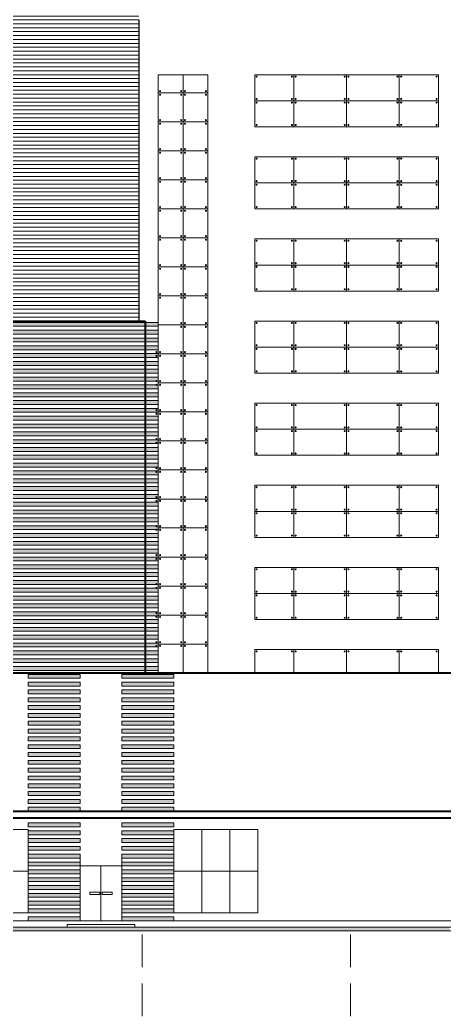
# Model space of a CAD drawing. Header units: millimetres. Extents: x 1564 to 2013, y 216 to 285.
# Drawn here: x 1965.69 to 1981.97, y 217.29 to 255.5 of the extents above; entities that cross this region are included whole.
import ezdxf

# ---------------------------------------------------------------- set-up
doc = ezdxf.new("R2010")
doc.units = ezdxf.units.MM
doc.header["$LTSCALE"] = 10
doc.linetypes.add('DASHED2', pattern=[0.375, 0.25, -0.125])
for name, color, linetype, lineweight in [('CINZA', 252, 'Continuous', 13), ('cinza 03', 252, 'Continuous', 13), ('COTA', 90, 'Continuous', 9), ('linha estutura', 252, 'Continuous', 13), ('pn 02', 16, 'Continuous', 20), ('pn 04', 130, 'Continuous', 40), ('PN 05', 50, 'Continuous', 40), ('PN 06', 1, 'Continuous', 40), ('PN-01', 90, 'Continuous', 13), ('PN-03', 180, 'Continuous', 30)]:
    doc.layers.add(name, color=color, linetype=linetype, lineweight=lineweight)

msp = doc.modelspace()

# ---------------------------------------------------------------- hatches: boundary and pattern name
at = {"layer": 'cinza 03'}
h = msp.add_hatch(dxfattribs=at)
h.set_pattern_fill('_USER', color=256, scale=0.15, style=0, pattern_type=0)
h.set_pattern_definition([(0, (2017.86959, 230.45), (0, 0.15), [])])
h.paths.add_polyline_path([(1970.25, 255.5), (1970.25, 256.888), (1965.375, 256.888), (1965.375, 250.9), (1965.375, 244.6), (1965.163, 244.388), (1959.375, 244.388), (1959.375, 243.95), (1970.25, 243.95)])
h.paths.add_polyline_path([(1981.386, 269.8), (1981.174, 269.488), (1975.074, 269.488), (1975.074, 272.704), (1965.375, 272.704), (1965.375, 269.8), (1971.375, 269.8), (1971.375, 266.5), (1977.375, 266.5), (1977.375, 260.2), (1977.375, 257.2), (1981.386, 257.2)])
for points in [[(1955.75, 243.9), (1955.75, 243.75), (1970.997, 243.75), (1970.997, 243.9)], [(1955.75, 243.6), (1955.75, 243.45), (1970.997, 243.45), (1970.997, 243.6)], [(1955.75, 243.3), (1955.75, 243.15), (1970.997, 243.15), (1970.997, 243.3)], [(1955.75, 243), (1955.75, 242.85), (1970.997, 242.85), (1970.997, 243)], [(1955.75, 242.7), (1955.75, 242.55), (1970.997, 242.55), (1970.997, 242.7)], [(1955.75, 242.4), (1955.75, 242.25), (1970.997, 242.25), (1970.997, 242.4)], [(1955.75, 242.1), (1955.75, 241.95), (1970.997, 241.95), (1970.997, 242.1)], [(1955.75, 241.8), (1955.75, 241.65), (1970.997, 241.65), (1970.997, 241.8)], [(1955.75, 241.5), (1955.75, 241.35), (1970.997, 241.35), (1970.997, 241.5)], [(1955.75, 241.2), (1955.75, 241.05), (1970.997, 241.05), (1970.997, 241.2)], [(1955.75, 240.9), (1955.75, 240.75), (1970.997, 240.75), (1970.997, 240.9)], [(1955.75, 240.6), (1955.75, 240.45), (1970.997, 240.45), (1970.997, 240.6)], [(1955.75, 240.3), (1955.75, 240.15), (1970.997, 240.15), (1970.997, 240.3)], [(1955.75, 240), (1955.75, 239.85), (1970.997, 239.85), (1970.997, 240)], [(1955.75, 239.7), (1955.75, 239.55), (1970.997, 239.55), (1970.997, 239.7)], [(1955.75, 239.4), (1955.75, 239.25), (1970.997, 239.25), (1970.997, 239.4)], [(1955.75, 239.1), (1955.75, 238.95), (1970.997, 238.95), (1970.997, 239.1)], [(1955.75, 238.8), (1955.75, 238.65), (1970.997, 238.65), (1970.997, 238.8)], [(1955.75, 238.5), (1955.75, 238.35), (1970.997, 238.35), (1970.997, 238.5)], [(1955.75, 238.2), (1955.75, 238.05), (1970.997, 238.05), (1970.997, 238.2)], [(1955.75, 237.9), (1955.75, 237.75), (1970.997, 237.75), (1970.997, 237.9)], [(1955.75, 237.6), (1955.75, 237.45), (1970.997, 237.45), (1970.997, 237.6)], [(1955.75, 237.3), (1955.75, 237.15), (1970.997, 237.15), (1970.997, 237.3)], [(1955.75, 237), (1955.75, 236.85), (1970.997, 236.85), (1970.997, 237)], [(1955.75, 236.7), (1955.75, 236.55), (1970.997, 236.55), (1970.997, 236.7)], [(1955.75, 236.4), (1955.75, 236.25), (1970.997, 236.25), (1970.997, 236.4)], [(1955.75, 236.1), (1955.75, 235.95), (1970.997, 235.95), (1970.997, 236.1)], [(1955.75, 235.8), (1955.75, 235.65), (1970.997, 235.65), (1970.997, 235.8)], [(1955.75, 235.5), (1955.75, 235.35), (1970.997, 235.35), (1970.997, 235.5)], [(1955.75, 235.2), (1955.75, 235.05), (1970.997, 235.05), (1970.997, 235.2)], [(1955.75, 234.9), (1955.75, 234.75), (1970.997, 234.75), (1970.997, 234.9)], [(1955.75, 234.6), (1955.75, 234.45), (1970.997, 234.45), (1970.997, 234.6)], [(1955.75, 234.3), (1955.75, 234.15), (1970.997, 234.15), (1970.997, 234.3)], [(1955.75, 234), (1955.75, 233.85), (1970.997, 233.85), (1970.997, 234)], [(1955.75, 233.7), (1955.75, 233.55), (1970.997, 233.55), (1970.997, 233.7)], [(1955.75, 233.4), (1955.75, 233.25), (1970.997, 233.25), (1970.997, 233.4)], [(1955.75, 233.1), (1955.75, 232.95), (1970.997, 232.95), (1970.997, 233.1)], [(1955.75, 232.8), (1955.75, 232.65), (1970.997, 232.65), (1970.997, 232.8)], [(1955.75, 232.5), (1955.75, 232.35), (1970.997, 232.35), (1970.997, 232.5)], [(1955.75, 232.2), (1955.75, 232.05), (1970.997, 232.05), (1970.997, 232.2)], [(1955.75, 231.9), (1955.75, 231.75), (1970.997, 231.75), (1970.997, 231.9)], [(1955.75, 231.6), (1955.75, 231.45), (1970.997, 231.45), (1970.997, 231.6)], [(1955.75, 231.3), (1955.75, 231.15), (1970.997, 231.15), (1970.997, 231.3)], [(1955.75, 231), (1955.75, 230.85), (1970.997, 230.85), (1970.997, 231)], [(1955.75, 230.7), (1955.75, 230.55), (1970.997, 230.55), (1970.997, 230.7)]]:
    msp.add_hatch(color=256, dxfattribs=at).paths.add_polyline_path(points)
h = msp.add_hatch(color=256, dxfattribs=at)
h.paths.add_polyline_path([(1968, 225.3), (1968, 225.15), (1966, 225.15), (1966, 225.3)])
h.paths.add_polyline_path([(1968, 227.1), (1968, 226.95), (1966, 226.95), (1966, 227.1)])
h.paths.add_polyline_path([(1968, 226.8), (1968, 226.65), (1966, 226.65), (1966, 226.8)])
h.paths.add_polyline_path([(1968, 226.5), (1968, 226.35), (1966, 226.35), (1966, 226.5)])
h.paths.add_polyline_path([(1968, 226.2), (1968, 226.05), (1966, 226.05), (1966, 226.2)])
h.paths.add_polyline_path([(1968, 225.9), (1968, 225.75), (1966, 225.75), (1966, 225.9)])
h.paths.add_polyline_path([(1968, 225.6), (1968, 225.45), (1966, 225.45), (1966, 225.6)])
h.paths.add_polyline_path([(1968, 224.7), (1968, 224.55), (1966, 224.55), (1966, 224.7)])
h.paths.add_polyline_path([(1968, 224.4), (1968, 224.25), (1966, 224.25), (1966, 224.4)])
h.paths.add_polyline_path([(1968, 224.1), (1968, 223.95), (1966, 223.95), (1966, 224.1)])
h.paths.add_polyline_path([(1968, 223.8), (1968, 223.65), (1966, 223.65), (1966, 223.8)])
h.paths.add_polyline_path([(1968, 223.5), (1968, 223.35), (1966, 223.35), (1966, 223.5)])
h.paths.add_polyline_path([(1969.6, 224.7), (1969.6, 224.55), (1971.6, 224.55), (1971.6, 224.7)])
h.paths.add_polyline_path([(1969.6, 224.4), (1969.6, 224.25), (1971.6, 224.25), (1971.6, 224.4)])
h.paths.add_polyline_path([(1969.6, 224.1), (1969.6, 223.95), (1971.6, 223.95), (1971.6, 224.1)])
h.paths.add_polyline_path([(1969.6, 223.8), (1969.6, 223.65), (1971.6, 223.65), (1971.6, 223.8)])
h.paths.add_polyline_path([(1969.6, 223.5), (1969.6, 223.35), (1971.6, 223.35), (1971.6, 223.5)])
h.paths.add_polyline_path([(1969.6, 225.3), (1969.6, 225.15), (1971.6, 225.15), (1971.6, 225.3)])
h.paths.add_polyline_path([(1969.6, 227.1), (1969.6, 226.95), (1971.6, 226.95), (1971.6, 227.1)])
h.paths.add_polyline_path([(1969.6, 226.8), (1969.6, 226.65), (1971.6, 226.65), (1971.6, 226.8)])
h.paths.add_polyline_path([(1969.6, 226.5), (1969.6, 226.35), (1971.6, 226.35), (1971.6, 226.5)])
h.paths.add_polyline_path([(1969.6, 226.2), (1969.6, 226.05), (1971.6, 226.05), (1971.6, 226.2)])
h.paths.add_polyline_path([(1969.6, 225.9), (1969.6, 225.75), (1971.6, 225.75), (1971.6, 225.9)])
h.paths.add_polyline_path([(1969.6, 225.6), (1969.6, 225.45), (1971.6, 225.45), (1971.6, 225.6)])
h.paths.add_polyline_path([(1969.6, 230.1), (1969.6, 229.95), (1971.6, 229.95), (1971.6, 230.1)])
h.paths.add_polyline_path([(1969.6, 229.8), (1969.6, 229.65), (1971.6, 229.65), (1971.6, 229.8)])
h.paths.add_polyline_path([(1969.6, 230.4), (1969.6, 230.25), (1971.6, 230.25), (1971.6, 230.4)])
h.paths.add_polyline_path([(1968, 230.4), (1968, 230.25), (1966, 230.25), (1966, 230.4)])
h.paths.add_polyline_path([(1968, 230.1), (1968, 229.95), (1966, 229.95), (1966, 230.1)])
h.paths.add_polyline_path([(1968, 229.8), (1968, 229.65), (1966, 229.65), (1966, 229.8)])
h = msp.add_hatch(color=256, dxfattribs=at)
h.paths.add_polyline_path([(1968, 227.4), (1968, 227.25), (1966, 227.25), (1966, 227.4)])
h.paths.add_polyline_path([(1968, 229.5), (1968, 229.35), (1966, 229.35), (1966, 229.5)])
h.paths.add_polyline_path([(1968, 229.2), (1968, 229.05), (1966, 229.05), (1966, 229.2)])
h.paths.add_polyline_path([(1968, 228.9), (1968, 228.75), (1966, 228.75), (1966, 228.9)])
h.paths.add_polyline_path([(1968, 228.6), (1968, 228.45), (1966, 228.45), (1966, 228.6)])
h.paths.add_polyline_path([(1968, 228.3), (1968, 228.15), (1966, 228.15), (1966, 228.3)])
h.paths.add_polyline_path([(1968, 228), (1968, 227.85), (1966, 227.85), (1966, 228)])
h.paths.add_polyline_path([(1968, 227.7), (1968, 227.55), (1966, 227.55), (1966, 227.7)])
h.paths.add_polyline_path([(1969.6, 227.4), (1969.6, 227.25), (1971.6, 227.25), (1971.6, 227.4)])
h.paths.add_polyline_path([(1969.6, 229.5), (1969.6, 229.35), (1971.6, 229.35), (1971.6, 229.5)])
h.paths.add_polyline_path([(1969.6, 229.2), (1969.6, 229.05), (1971.6, 229.05), (1971.6, 229.2)])
h.paths.add_polyline_path([(1969.6, 228.9), (1969.6, 228.75), (1971.6, 228.75), (1971.6, 228.9)])
h.paths.add_polyline_path([(1969.6, 228.6), (1969.6, 228.45), (1971.6, 228.45), (1971.6, 228.6)])
h.paths.add_polyline_path([(1969.6, 228.3), (1969.6, 228.15), (1971.6, 228.15), (1971.6, 228.3)])
h.paths.add_polyline_path([(1969.6, 228), (1969.6, 227.85), (1971.6, 227.85), (1971.6, 228)])
h.paths.add_polyline_path([(1969.6, 227.7), (1969.6, 227.55), (1971.6, 227.55), (1971.6, 227.7)])
h = msp.add_hatch(color=256, dxfattribs=at)
h.paths.add_polyline_path([(1968, 221.1), (1968, 220.95), (1966, 220.95), (1966, 221.1)])
h.paths.add_polyline_path([(1968, 223.2), (1968, 223.05), (1966, 223.05), (1966, 223.2)])
h.paths.add_polyline_path([(1968, 222.9), (1968, 222.75), (1966, 222.75), (1966, 222.9)])
h.paths.add_polyline_path([(1968, 222.6), (1968, 222.45), (1966, 222.45), (1966, 222.6)])
h.paths.add_polyline_path([(1968, 222.3), (1968, 222.15), (1966, 222.15), (1966, 222.3)])
h.paths.add_polyline_path([(1968, 222), (1968, 221.85), (1966, 221.85), (1966, 222)])
h.paths.add_polyline_path([(1968, 221.7), (1968, 221.55), (1966, 221.55), (1966, 221.7)])
h.paths.add_polyline_path([(1968, 221.4), (1968, 221.25), (1966, 221.25), (1966, 221.4)])
h.paths.add_polyline_path([(1969.6, 221.1), (1969.6, 220.95), (1971.6, 220.95), (1971.6, 221.1)])
h.paths.add_polyline_path([(1969.6, 223.2), (1969.6, 223.05), (1971.6, 223.05), (1971.6, 223.2)])
h.paths.add_polyline_path([(1969.6, 222.9), (1969.6, 222.75), (1971.6, 222.75), (1971.6, 222.9)])
h.paths.add_polyline_path([(1969.6, 222.6), (1969.6, 222.45), (1971.6, 222.45), (1971.6, 222.6)])
h.paths.add_polyline_path([(1969.6, 222.3), (1969.6, 222.15), (1971.6, 222.15), (1971.6, 222.3)])
h.paths.add_polyline_path([(1969.6, 222), (1969.6, 221.85), (1971.6, 221.85), (1971.6, 222)])
h.paths.add_polyline_path([(1969.6, 221.7), (1969.6, 221.55), (1971.6, 221.55), (1971.6, 221.7)])
h.paths.add_polyline_path([(1969.6, 221.4), (1969.6, 221.25), (1971.6, 221.25), (1971.6, 221.4)])
at = {"layer": 'pn 02'}
h = msp.add_hatch(color=256, dxfattribs=at)
h.paths.add_polyline_path([(1960.185, 220.557), (1960.185, 220.7), (1949.204, 220.7), (1949.204, 220.557)])
h.paths.add_polyline_path([(1966.185, 220.557), (1966.185, 220.7), (1960.185, 220.7), (1960.185, 220.557)])
for points in [[(1974.185, 220.7), (1966.185, 220.7), (1966.185, 220.557), (1974.185, 220.557)], [(1982.185, 220.7), (1974.185, 220.7), (1974.185, 220.557), (1982.185, 220.557)]]:
    msp.add_hatch(color=256, dxfattribs=at).paths.add_polyline_path(points)

# ---------------------------------------------------------------- linework, layer by layer
at = {"layer": 'CINZA'}
for p, q in [((1976.2, 253.4), (1976.2, 251.4)), ((1978.225, 253.4), (1978.225, 251.4)), ((1980.25, 253.4), (1980.25, 251.4)), ((1972.9, 252.7), (1970.997, 252.7)), ((1974.7, 252.4), (1981.75, 252.4)), ((1972.9, 251.588), (1970.997, 251.588)), ((1972.9, 250.475), (1970.997, 250.475)), ((1976.2, 250.25), (1976.2, 248.25)), ((1978.225, 250.25), (1978.225, 248.25)), ((1980.25, 250.25), (1980.25, 248.25)), ((1972.9, 249.363), (1970.997, 249.363)), ((1974.7, 249.25), (1981.75, 249.25)), ((1972.9, 248.25), (1970.997, 248.25)), ((1972.9, 247.138), (1970.997, 247.138)), ((1976.2, 247.1), (1976.2, 245.1)), ((1978.225, 247.1), (1978.225, 245.1)), ((1980.25, 247.1), (1980.25, 245.1)), ((1974.7, 246.1), (1981.75, 246.1)), ((1972.9, 246.025), (1970.997, 246.025)), ((1972.9, 244.913), (1970.997, 244.913)), ((1972.9, 243.8), (1970.997, 243.8)), ((1976.2, 243.95), (1976.2, 241.95)), ((1978.225, 243.95), (1978.225, 241.95)), ((1980.25, 243.95), (1980.25, 241.95)), ((1972.9, 242.688), (1970.997, 242.688)), ((1974.7, 242.95), (1981.75, 242.95)), ((1972.9, 241.575), (1970.997, 241.575)), ((1976.2, 240.8), (1976.2, 238.8)), ((1978.225, 240.8), (1978.225, 238.8)), ((1980.25, 240.8), (1980.25, 238.8)), ((1972.9, 240.463), (1970.997, 240.463)), ((1974.7, 239.8), (1981.75, 239.8)), ((1972.9, 239.35), (1970.997, 239.35)), ((1972.9, 238.238), (1970.997, 238.238)), ((1976.2, 237.65), (1976.2, 235.65)), ((1978.225, 237.65), (1978.225, 235.65)), ((1980.25, 237.65), (1980.25, 235.65)), ((1972.9, 237.125), (1970.997, 237.125)), ((1974.7, 236.65), (1981.75, 236.65)), ((1972.9, 236.013), (1970.997, 236.013)), ((1972.9, 234.9), (1970.997, 234.9)), ((1976.2, 234.5), (1976.2, 232.5)), ((1978.225, 234.5), (1978.225, 232.5)), ((1980.25, 234.5), (1980.25, 232.5)), ((1972.9, 233.788), (1970.997, 233.788)), ((1974.7, 233.5), (1981.75, 233.5)), ((1972.9, 232.675), (1970.997, 232.675)), ((1972.9, 231.562), (1970.997, 231.562)), ((1976.2, 231.35), (1976.2, 230.45)), ((1978.225, 231.35), (1978.225, 230.45)), ((1980.25, 231.35), (1980.25, 230.45)), ((1972.672, 221.25), (1972.672, 224.45)), ((1973.744, 221.25), (1973.744, 224.45)), ((1966, 222.85), (1962.786, 222.85)), ((1971.6, 222.85), (1974.815, 222.85))]:
    msp.add_line(p, q, dxfattribs=at)
for centre in [(1974.771, 253.329), (1976.13, 253.329), (1976.271, 253.329), (1978.155, 253.329), (1978.296, 253.329), (1980.18, 253.329), (1980.321, 253.329), (1981.68, 253.329), (1971.068, 252.771), (1971.068, 252.629), (1971.878, 252.771), (1971.878, 252.629), (1972.019, 252.771), (1972.019, 252.629), (1972.83, 252.771), (1972.83, 252.629), (1974.771, 252.471), (1974.771, 252.329), (1976.13, 252.471), (1976.13, 252.329), (1976.271, 252.471), (1976.271, 252.329), (1978.155, 252.471), (1978.155, 252.329), (1978.296, 252.471), (1978.296, 252.329), (1980.18, 252.471), (1980.18, 252.329), (1980.321, 252.471), (1980.321, 252.329), (1981.68, 252.471), (1981.68, 252.329), (1971.068, 251.658), (1971.068, 251.517), (1971.878, 251.658), (1971.878, 251.517), (1972.019, 251.658), (1972.019, 251.517), (1972.83, 251.658), (1972.83, 251.517), (1974.771, 251.471), (1976.13, 251.471), (1976.271, 251.471), (1978.155, 251.471), (1978.296, 251.471), (1980.18, 251.471), (1980.321, 251.471), (1981.68, 251.471), (1971.068, 250.546), (1971.068, 250.404), (1971.878, 250.546), (1971.878, 250.404), (1972.019, 250.546), (1972.019, 250.404), (1972.83, 250.546), (1972.83, 250.404), (1974.771, 250.179), (1976.13, 250.179), (1976.271, 250.179), (1978.155, 250.179), (1978.296, 250.179), (1980.18, 250.179), (1980.321, 250.179), (1981.68, 250.179), (1971.068, 249.433), (1971.068, 249.292), (1971.878, 249.433), (1971.878, 249.292), (1972.019, 249.433), (1972.019, 249.292), (1972.83, 249.433), (1972.83, 249.292), (1974.771, 249.321), (1974.771, 249.179), (1976.13, 249.321), (1976.13, 249.179), (1976.271, 249.321), (1976.271, 249.179), (1978.155, 249.321), (1978.155, 249.179), (1978.296, 249.321), (1978.296, 249.179), (1980.18, 249.321), (1980.18, 249.179), (1980.321, 249.321), (1980.321, 249.179), (1981.68, 249.321), (1981.68, 249.179), (1971.068, 248.321), (1971.068, 248.179), (1971.878, 248.321), (1971.878, 248.179), (1972.019, 248.321), (1972.019, 248.179), (1972.83, 248.321), (1972.83, 248.179), (1974.771, 248.321), (1976.13, 248.321), (1976.271, 248.321), (1978.155, 248.321), (1978.296, 248.321), (1980.18, 248.321), (1980.321, 248.321), (1981.68, 248.321), (1971.068, 247.208), (1971.878, 247.208), (1972.019, 247.208), (1972.83, 247.208), (1971.068, 247.067), (1971.878, 247.067), (1972.019, 247.067), (1972.83, 247.067), (1974.771, 247.029), (1976.13, 247.029), (1976.271, 247.029), (1978.155, 247.029), (1978.296, 247.029), (1980.18, 247.029), (1980.321, 247.029), (1981.68, 247.029), (1971.068, 246.096), (1971.878, 246.096), (1972.019, 246.096), (1972.83, 246.096), (1974.771, 246.171), (1976.13, 246.171), (1976.271, 246.171), (1978.155, 246.171), (1978.296, 246.171), (1980.18, 246.171), (1980.321, 246.171), (1981.68, 246.171), (1971.068, 245.954), (1971.878, 245.954), (1972.019, 245.954), (1972.83, 245.954), (1974.771, 246.029), (1976.13, 246.029), (1976.271, 246.029), (1978.155, 246.029), (1978.296, 246.029), (1980.18, 246.029), (1980.321, 246.029), (1981.68, 246.029), (1971.068, 244.983), (1971.878, 244.983), (1972.019, 244.983), (1972.83, 244.983), (1974.771, 245.171), (1976.13, 245.171), (1976.271, 245.171), (1978.155, 245.171), (1978.296, 245.171), (1980.18, 245.171), (1980.321, 245.171), (1981.68, 245.171), (1971.068, 244.842), (1971.878, 244.842), (1972.019, 244.842), (1972.83, 244.842), (1971.878, 243.871), (1972.019, 243.871), (1972.83, 243.871), (1974.771, 243.879), (1976.13, 243.879), (1976.271, 243.879), (1978.155, 243.879), (1978.296, 243.879), (1980.18, 243.879), (1980.321, 243.879), (1981.68, 243.879), (1971.878, 243.729), (1972.019, 243.729), (1972.83, 243.729), (1974.771, 243.021), (1976.13, 243.021), (1976.271, 243.021), (1978.155, 243.021), (1978.296, 243.021), (1980.18, 243.021), (1980.321, 243.021), (1981.68, 243.021), (1970.926, 242.758), (1970.926, 242.617), (1971.068, 242.758), (1971.068, 242.617), (1971.878, 242.758), (1971.878, 242.617), (1972.019, 242.758), (1972.019, 242.617), (1972.83, 242.758), (1972.83, 242.617), (1974.771, 242.879), (1976.13, 242.879), (1976.271, 242.879), (1978.155, 242.879), (1978.296, 242.879), (1980.18, 242.879), (1980.321, 242.879), (1981.68, 242.879), (1974.771, 242.021), (1976.13, 242.021), (1976.271, 242.021), (1978.155, 242.021), (1978.296, 242.021), (1980.18, 242.021), (1980.321, 242.021), (1981.68, 242.021), (1970.926, 241.646), (1970.926, 241.504), (1971.068, 241.646), (1971.068, 241.504), (1971.878, 241.646), (1971.878, 241.504), (1972.019, 241.646), (1972.019, 241.504), (1972.83, 241.646), (1972.83, 241.504), (1974.771, 240.729), (1976.13, 240.729), (1976.271, 240.729), (1978.155, 240.729), (1978.296, 240.729), (1980.18, 240.729), (1980.321, 240.729), (1981.68, 240.729), (1970.926, 240.533), (1970.926, 240.392), (1971.068, 240.533), (1971.068, 240.392), (1971.878, 240.533), (1971.878, 240.392), (1972.019, 240.533), (1972.019, 240.392), (1972.83, 240.533), (1972.83, 240.392), (1974.771, 239.871), (1974.771, 239.729), (1976.13, 239.871), (1976.13, 239.729), (1976.271, 239.871), (1976.271, 239.729), (1978.155, 239.871), (1978.155, 239.729), (1978.296, 239.871), (1978.296, 239.729), (1980.18, 239.871), (1980.18, 239.729), (1980.321, 239.871), (1980.321, 239.729), (1981.68, 239.871), (1981.68, 239.729), (1970.926, 239.421), (1970.926, 239.279), (1971.068, 239.421), (1971.068, 239.279), (1971.878, 239.421), (1971.878, 239.279), (1972.019, 239.421), (1972.019, 239.279), (1972.83, 239.421), (1972.83, 239.279), (1974.771, 238.871), (1976.13, 238.871), (1976.271, 238.871), (1978.155, 238.871), (1978.296, 238.871), (1980.18, 238.871), (1980.321, 238.871), (1981.68, 238.871), (1970.926, 238.308), (1970.926, 238.167), (1971.068, 238.308), (1971.068, 238.167), (1971.878, 238.308), (1971.878, 238.167), (1972.019, 238.308), (1972.019, 238.167), (1972.83, 238.308), (1972.83, 238.167), (1974.771, 237.579), (1976.13, 237.579), (1976.271, 237.579), (1978.155, 237.579), (1978.296, 237.579), (1980.18, 237.579), (1980.321, 237.579), (1981.68, 237.579), (1970.926, 237.196), (1970.926, 237.054), (1971.068, 237.196), (1971.068, 237.054), (1971.878, 237.196), (1971.878, 237.054), (1972.019, 237.196), (1972.019, 237.054), (1972.83, 237.196), (1972.83, 237.054), (1974.771, 236.721), (1974.771, 236.579), (1976.13, 236.721), (1976.13, 236.579), (1976.271, 236.721), (1976.271, 236.579), (1978.155, 236.721), (1978.155, 236.579), (1978.296, 236.721), (1978.296, 236.579), (1980.18, 236.721), (1980.18, 236.579), (1980.321, 236.721), (1980.321, 236.579), (1981.68, 236.721), (1981.68, 236.579), (1970.926, 236.083), (1970.926, 235.942), (1971.068, 236.083), (1971.068, 235.942), (1971.878, 236.083), (1971.878, 235.942), (1972.019, 236.083), (1972.019, 235.942), (1972.83, 236.083), (1972.83, 235.942), (1974.771, 235.721), (1976.13, 235.721), (1976.271, 235.721), (1978.155, 235.721), (1978.296, 235.721), (1980.18, 235.721), (1980.321, 235.721), (1981.68, 235.721), (1970.926, 234.971), (1971.068, 234.971), (1971.878, 234.971), (1972.019, 234.971), (1972.83, 234.971), (1970.926, 234.829), (1971.068, 234.829), (1971.878, 234.829), (1972.019, 234.829), (1972.83, 234.829), (1974.771, 234.429), (1976.13, 234.429), (1976.271, 234.429), (1978.155, 234.429), (1978.296, 234.429), (1980.18, 234.429), (1980.321, 234.429), (1981.68, 234.429), (1970.926, 233.858), (1971.068, 233.858), (1971.878, 233.858), (1972.019, 233.858), (1972.83, 233.858), (1970.926, 233.717), (1971.068, 233.717), (1971.878, 233.717), (1972.019, 233.717), (1972.83, 233.717), (1974.771, 233.571), (1974.771, 233.429), (1976.13, 233.571), (1976.13, 233.429), (1976.271, 233.571), (1976.271, 233.429), (1978.155, 233.571), (1978.155, 233.429), (1978.296, 233.571), (1978.296, 233.429), (1980.18, 233.571), (1980.18, 233.429), (1980.321, 233.571), (1980.321, 233.429), (1981.68, 233.571), (1981.68, 233.429), (1970.926, 232.746), (1971.068, 232.746), (1971.878, 232.746), (1972.019, 232.746), (1972.83, 232.746), (1970.926, 232.604), (1971.068, 232.604), (1971.878, 232.604), (1972.019, 232.604), (1972.83, 232.604), (1974.771, 232.571), (1976.13, 232.571), (1976.271, 232.571), (1978.155, 232.571), (1978.296, 232.571), (1980.18, 232.571), (1980.321, 232.571), (1981.68, 232.571), (1970.926, 231.633), (1971.068, 231.633), (1971.878, 231.633), (1972.019, 231.633), (1972.83, 231.633), (1970.926, 231.492), (1971.068, 231.492), (1971.878, 231.492), (1972.019, 231.492), (1972.83, 231.492), (1974.771, 231.279), (1976.13, 231.279), (1976.271, 231.279), (1978.155, 231.279), (1978.296, 231.279), (1980.18, 231.279), (1980.321, 231.279), (1981.68, 231.279)]:
    msp.add_circle(centre, 0.02, dxfattribs=at)
at = {"layer": 'cinza 03'}
for p, q in [((1971.949, 253.4), (1971.949, 230.45)), ((1968, 223.45), (1968, 220.95)), ((1969.6, 223.45), (1969.6, 220.95)), ((1967.506, 220.8), (1967.506, 220.7)), ((1970.104, 220.8), (1970.104, 220.7))]:
    msp.add_line(p, q, dxfattribs=at)
at = {"layer": 'COTA'}
for p, q in [((1969.6, 223.05), (1968, 223.05)), ((1968.8, 223.05), (1968.8, 220.95)), ((1984.513, 220.95), (1959.375, 220.95))]:
    msp.add_line(p, q, dxfattribs=at)
at = {"layer": 'linha estutura', "linetype": 'DASHED2', "ltscale": 0.5}
for p, q in [((1970.375, 217.293), (1970.375, 220.7)), ((1978.375, 217.293), (1978.375, 220.7))]:
    msp.add_line(p, q, dxfattribs=at)
at = {"layer": 'pn 02'}
for p, q in [((1970.997, 253.4), (1970.997, 230.453)), ((1972.9, 253.4), (1970.997, 253.4)), ((1972.9, 253.4), (1972.9, 230.45)), ((1981.75, 253.4), (1974.7, 253.4)), ((1974.7, 253.4), (1974.7, 251.4)), ((1981.75, 251.4), (1981.75, 253.4)), ((1981.75, 251.4), (1974.7, 251.4)), ((1981.75, 250.25), (1974.7, 250.25)), ((1974.7, 250.25), (1974.7, 248.25)), ((1981.75, 248.25), (1981.75, 250.25)), ((1981.75, 248.25), (1974.7, 248.25)), ((1981.75, 247.1), (1974.7, 247.1)), ((1974.7, 247.1), (1974.7, 245.1)), ((1981.75, 245.1), (1981.75, 247.1)), ((1981.75, 245.1), (1974.7, 245.1)), ((1981.75, 243.95), (1974.7, 243.95)), ((1974.7, 243.95), (1974.7, 241.95)), ((1981.75, 241.95), (1981.75, 243.95)), ((1981.75, 241.95), (1974.7, 241.95)), ((1981.75, 240.8), (1974.7, 240.8)), ((1974.7, 240.8), (1974.7, 238.8)), ((1981.75, 238.8), (1981.75, 240.8)), ((1981.75, 238.8), (1974.7, 238.8)), ((1981.75, 237.65), (1974.7, 237.65)), ((1974.7, 237.65), (1974.7, 235.65)), ((1981.75, 235.65), (1981.75, 237.65)), ((1981.75, 235.65), (1974.7, 235.65)), ((1981.75, 234.5), (1974.7, 234.5)), ((1974.7, 234.5), (1974.7, 232.5)), ((1981.75, 232.5), (1981.75, 234.5)), ((1981.75, 232.5), (1974.7, 232.5)), ((1981.75, 231.35), (1974.7, 231.35)), ((1974.7, 231.35), (1974.7, 230.45)), ((1981.75, 230.45), (1981.75, 231.35)), ((1962.786, 224.45), (1966, 224.45)), ((1966, 224.45), (1962.786, 224.45)), ((1966, 224.45), (1966, 221.25)), ((1966, 224.45), (1966, 221.25)), ((1971.6, 224.45), (1971.6, 221.25)), ((1971.6, 224.45), (1974.815, 224.45)), ((1971.6, 224.45), (1971.6, 221.25)), ((1974.815, 224.45), (1971.6, 224.45)), ((1974.815, 224.45), (1974.815, 221.25)), ((1974.815, 224.45), (1974.815, 221.25)), ((1962.786, 221.25), (1966, 221.25)), ((1966, 221.25), (1962.786, 221.25)), ((1971.6, 221.25), (1974.815, 221.25)), ((1974.815, 221.25), (1971.6, 221.25)), ((1948.983, 220.7), (1993.41, 220.7)), ((1948.983, 220.557), (1993.41, 220.557))]:
    msp.add_line(p, q, dxfattribs=at)
for points in [[(1968.367, 222.05), (1968.751, 222.05), (1968.751, 221.954), (1968.367, 221.954)], [(1969.234, 222.05), (1968.85, 222.05), (1968.85, 221.954), (1969.234, 221.954)]]:
    msp.add_lwpolyline(points, close=True, dxfattribs=at)
at = {"layer": 'pn 04'}
for p, q in [((1956.25, 243.95), (1970.497, 243.95)), ((1970.497, 243.95), (1970.497, 230.45))]:
    msp.add_line(p, q, dxfattribs=at)
at = {"layer": 'PN 05'}
msp.add_line((1984.513, 230.45), (1959.375, 230.45), dxfattribs=at)
at = {"layer": 'PN 06'}
for p, q in [((1957.375, 225.15), (1989.095, 225.15)), ((1957.375, 224.9), (1989.095, 224.9))]:
    msp.add_line(p, q, dxfattribs=at)
at = {"layer": 'PN-01'}
for p, q in [((1994.195, 220.7), (1943.139, 220.7)), ((1970.104, 220.8), (1967.506, 220.8))]:
    msp.add_line(p, q, dxfattribs=at)
for points in [[(1955.75, 243.9), (1955.75, 243.75), (1970.997, 243.75), (1970.997, 243.9)], [(1955.75, 243.6), (1955.75, 243.45), (1970.997, 243.45), (1970.997, 243.6)], [(1955.75, 243.3), (1955.75, 243.15), (1970.997, 243.15), (1970.997, 243.3)], [(1955.75, 243), (1955.75, 242.85), (1970.997, 242.85), (1970.997, 243)], [(1955.75, 242.7), (1955.75, 242.55), (1970.997, 242.55), (1970.997, 242.7)], [(1955.75, 242.4), (1955.75, 242.25), (1970.997, 242.25), (1970.997, 242.4)], [(1955.75, 242.1), (1955.75, 241.95), (1970.997, 241.95), (1970.997, 242.1)], [(1955.75, 241.8), (1955.75, 241.65), (1970.997, 241.65), (1970.997, 241.8)], [(1955.75, 241.5), (1955.75, 241.35), (1970.997, 241.35), (1970.997, 241.5)], [(1955.75, 241.2), (1955.75, 241.05), (1970.997, 241.05), (1970.997, 241.2)], [(1955.75, 240.9), (1955.75, 240.75), (1970.997, 240.75), (1970.997, 240.9)], [(1955.75, 240.6), (1955.75, 240.45), (1970.997, 240.45), (1970.997, 240.6)], [(1955.75, 240.3), (1955.75, 240.15), (1970.997, 240.15), (1970.997, 240.3)], [(1955.75, 240), (1955.75, 239.85), (1970.997, 239.85), (1970.997, 240)], [(1955.75, 239.7), (1955.75, 239.55), (1970.997, 239.55), (1970.997, 239.7)], [(1955.75, 239.4), (1955.75, 239.25), (1970.997, 239.25), (1970.997, 239.4)], [(1955.75, 239.1), (1955.75, 238.95), (1970.997, 238.95), (1970.997, 239.1)], [(1955.75, 238.8), (1955.75, 238.65), (1970.997, 238.65), (1970.997, 238.8)], [(1955.75, 238.5), (1955.75, 238.35), (1970.997, 238.35), (1970.997, 238.5)], [(1955.75, 238.2), (1955.75, 238.05), (1970.997, 238.05), (1970.997, 238.2)], [(1955.75, 237.9), (1955.75, 237.75), (1970.997, 237.75), (1970.997, 237.9)], [(1955.75, 237.6), (1955.75, 237.45), (1970.997, 237.45), (1970.997, 237.6)], [(1955.75, 237.3), (1955.75, 237.15), (1970.997, 237.15), (1970.997, 237.3)], [(1955.75, 237), (1955.75, 236.85), (1970.997, 236.85), (1970.997, 237)], [(1955.75, 236.7), (1955.75, 236.55), (1970.997, 236.55), (1970.997, 236.7)], [(1955.75, 236.4), (1955.75, 236.25), (1970.997, 236.25), (1970.997, 236.4)], [(1955.75, 236.1), (1955.75, 235.95), (1970.997, 235.95), (1970.997, 236.1)], [(1955.75, 235.8), (1955.75, 235.65), (1970.997, 235.65), (1970.997, 235.8)], [(1955.75, 235.5), (1955.75, 235.35), (1970.997, 235.35), (1970.997, 235.5)], [(1955.75, 235.2), (1955.75, 235.05), (1970.997, 235.05), (1970.997, 235.2)], [(1955.75, 234.9), (1955.75, 234.75), (1970.997, 234.75), (1970.997, 234.9)], [(1955.75, 234.6), (1955.75, 234.45), (1970.997, 234.45), (1970.997, 234.6)], [(1955.75, 234.3), (1955.75, 234.15), (1970.997, 234.15), (1970.997, 234.3)], [(1955.75, 234), (1955.75, 233.85), (1970.997, 233.85), (1970.997, 234)], [(1955.75, 233.7), (1955.75, 233.55), (1970.997, 233.55), (1970.997, 233.7)], [(1955.75, 233.4), (1955.75, 233.25), (1970.997, 233.25), (1970.997, 233.4)], [(1955.75, 233.1), (1955.75, 232.95), (1970.997, 232.95), (1970.997, 233.1)], [(1955.75, 232.8), (1955.75, 232.65), (1970.997, 232.65), (1970.997, 232.8)], [(1955.75, 232.5), (1955.75, 232.35), (1970.997, 232.35), (1970.997, 232.5)], [(1955.75, 232.2), (1955.75, 232.05), (1970.997, 232.05), (1970.997, 232.2)], [(1955.75, 231.9), (1955.75, 231.75), (1970.997, 231.75), (1970.997, 231.9)], [(1955.75, 231.6), (1955.75, 231.45), (1970.997, 231.45), (1970.997, 231.6)], [(1955.75, 231.3), (1955.75, 231.15), (1970.997, 231.15), (1970.997, 231.3)], [(1955.75, 231), (1955.75, 230.85), (1970.997, 230.85), (1970.997, 231)], [(1955.75, 230.7), (1955.75, 230.55), (1970.997, 230.55), (1970.997, 230.7)], [(1968, 230.4), (1968, 230.25), (1966, 230.25), (1966, 230.4)], [(1969.6, 230.4), (1969.6, 230.25), (1971.6, 230.25), (1971.6, 230.4)], [(1968, 230.1), (1968, 229.95), (1966, 229.95), (1966, 230.1)], [(1969.6, 230.1), (1969.6, 229.95), (1971.6, 229.95), (1971.6, 230.1)], [(1968, 229.8), (1968, 229.65), (1966, 229.65), (1966, 229.8)], [(1969.6, 229.8), (1969.6, 229.65), (1971.6, 229.65), (1971.6, 229.8)], [(1968, 229.5), (1968, 229.35), (1966, 229.35), (1966, 229.5)], [(1969.6, 229.5), (1969.6, 229.35), (1971.6, 229.35), (1971.6, 229.5)], [(1968, 229.2), (1968, 229.05), (1966, 229.05), (1966, 229.2)], [(1968, 228.9), (1968, 228.75), (1966, 228.75), (1966, 228.9)], [(1969.6, 229.2), (1969.6, 229.05), (1971.6, 229.05), (1971.6, 229.2)], [(1969.6, 228.9), (1969.6, 228.75), (1971.6, 228.75), (1971.6, 228.9)], [(1968, 228.6), (1968, 228.45), (1966, 228.45), (1966, 228.6)], [(1969.6, 228.6), (1969.6, 228.45), (1971.6, 228.45), (1971.6, 228.6)], [(1968, 228.3), (1968, 228.15), (1966, 228.15), (1966, 228.3)], [(1969.6, 228.3), (1969.6, 228.15), (1971.6, 228.15), (1971.6, 228.3)], [(1968, 228), (1968, 227.85), (1966, 227.85), (1966, 228)], [(1969.6, 228), (1969.6, 227.85), (1971.6, 227.85), (1971.6, 228)], [(1968, 227.7), (1968, 227.55), (1966, 227.55), (1966, 227.7)], [(1968, 227.4), (1968, 227.25), (1966, 227.25), (1966, 227.4)], [(1969.6, 227.7), (1969.6, 227.55), (1971.6, 227.55), (1971.6, 227.7)], [(1969.6, 227.4), (1969.6, 227.25), (1971.6, 227.25), (1971.6, 227.4)], [(1968, 227.1), (1968, 226.95), (1966, 226.95), (1966, 227.1)], [(1969.6, 227.1), (1969.6, 226.95), (1971.6, 226.95), (1971.6, 227.1)], [(1968, 226.8), (1968, 226.65), (1966, 226.65), (1966, 226.8)], [(1969.6, 226.8), (1969.6, 226.65), (1971.6, 226.65), (1971.6, 226.8)], [(1968, 226.5), (1968, 226.35), (1966, 226.35), (1966, 226.5)], [(1968, 226.2), (1968, 226.05), (1966, 226.05), (1966, 226.2)], [(1969.6, 226.5), (1969.6, 226.35), (1971.6, 226.35), (1971.6, 226.5)], [(1969.6, 226.2), (1969.6, 226.05), (1971.6, 226.05), (1971.6, 226.2)], [(1968, 225.9), (1968, 225.75), (1966, 225.75), (1966, 225.9)], [(1969.6, 225.9), (1969.6, 225.75), (1971.6, 225.75), (1971.6, 225.9)], [(1968, 225.6), (1968, 225.45), (1966, 225.45), (1966, 225.6)], [(1969.6, 225.6), (1969.6, 225.45), (1971.6, 225.45), (1971.6, 225.6)], [(1968, 225.3), (1968, 225.15), (1966, 225.15), (1966, 225.3)], [(1969.6, 225.3), (1969.6, 225.15), (1971.6, 225.15), (1971.6, 225.3)], [(1968, 224.7), (1968, 224.55), (1966, 224.55), (1966, 224.7)], [(1969.6, 224.7), (1969.6, 224.55), (1971.6, 224.55), (1971.6, 224.7)], [(1968, 224.4), (1968, 224.25), (1966, 224.25), (1966, 224.4)], [(1969.6, 224.4), (1969.6, 224.25), (1971.6, 224.25), (1971.6, 224.4)], [(1968, 224.1), (1968, 223.95), (1966, 223.95), (1966, 224.1)], [(1969.6, 224.1), (1969.6, 223.95), (1971.6, 223.95), (1971.6, 224.1)], [(1968, 223.8), (1968, 223.65), (1966, 223.65), (1966, 223.8)], [(1969.6, 223.8), (1969.6, 223.65), (1971.6, 223.65), (1971.6, 223.8)], [(1968, 223.5), (1968, 223.35), (1966, 223.35), (1966, 223.5)], [(1968, 223.2), (1968, 223.05), (1966, 223.05), (1966, 223.2)], [(1969.6, 223.5), (1969.6, 223.35), (1971.6, 223.35), (1971.6, 223.5)], [(1969.6, 223.2), (1969.6, 223.05), (1971.6, 223.05), (1971.6, 223.2)], [(1968, 222.9), (1968, 222.75), (1966, 222.75), (1966, 222.9)], [(1969.6, 222.9), (1969.6, 222.75), (1971.6, 222.75), (1971.6, 222.9)], [(1968, 222.6), (1968, 222.45), (1966, 222.45), (1966, 222.6)], [(1969.6, 222.6), (1969.6, 222.45), (1971.6, 222.45), (1971.6, 222.6)], [(1968, 222.3), (1968, 222.15), (1966, 222.15), (1966, 222.3)], [(1968, 222), (1968, 221.85), (1966, 221.85), (1966, 222)], [(1969.6, 222.3), (1969.6, 222.15), (1971.6, 222.15), (1971.6, 222.3)], [(1969.6, 222), (1969.6, 221.85), (1971.6, 221.85), (1971.6, 222)], [(1968, 221.7), (1968, 221.55), (1966, 221.55), (1966, 221.7)], [(1969.6, 221.7), (1969.6, 221.55), (1971.6, 221.55), (1971.6, 221.7)], [(1968, 221.4), (1968, 221.25), (1966, 221.25), (1966, 221.4)], [(1969.6, 221.4), (1969.6, 221.25), (1971.6, 221.25), (1971.6, 221.4)], [(1968, 221.1), (1968, 220.95), (1966, 220.95), (1966, 221.1)], [(1969.6, 221.1), (1969.6, 220.95), (1971.6, 220.95), (1971.6, 221.1)]]:
    msp.add_lwpolyline(points, close=True, dxfattribs=at)
at = {"layer": 'PN-03'}
msp.add_line((1970.25, 255.5), (1970.25, 243.95), dxfattribs=at)

doc.saveas('drawing.dxf')
